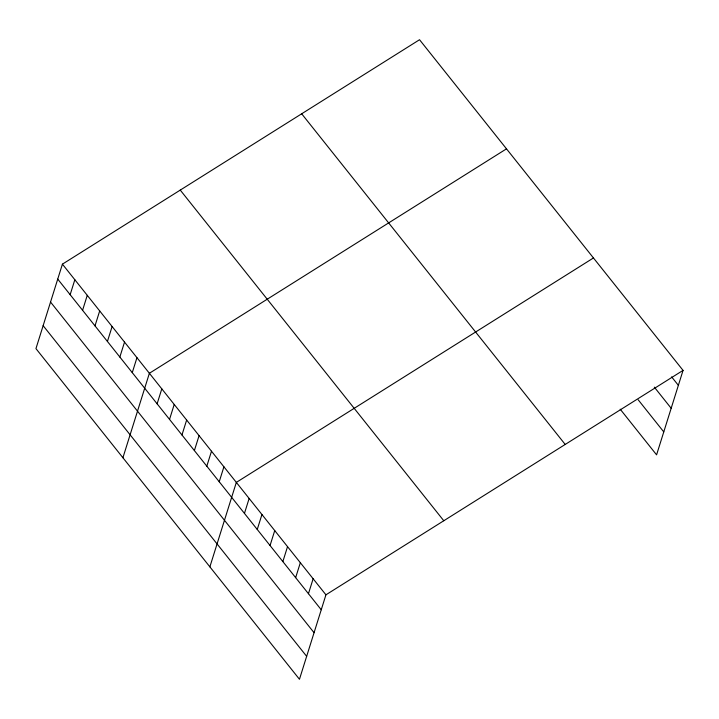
<?xml version="1.0" encoding="UTF-8"?>
<svg xmlns="http://www.w3.org/2000/svg" width="719" height="719" viewBox="0 0 719 719"><rect width="100%" height="100%" fill="white"/><g stroke="black" fill="none" stroke-linecap="round" stroke-linejoin="round"><path stroke-width="1.08" d="M62.418 264.152L35.95 348.616L299.464 679.275L325.932 594.82L683.05 370.384L419.537 39.725L62.418 264.152L325.932 594.82M70.156 294.691L74.839 279.745M82.577 310.284L87.26 295.329M94.998 325.869L99.689 310.923M107.428 341.462L112.11 326.507M119.848 357.046L124.531 342.1M132.269 372.64L136.952 357.685M122.913 457.733L149.381 373.278L506.491 148.842M157.119 403.817L161.802 388.862M169.54 419.402L174.223 404.446M181.961 434.986L186.643 420.04M194.382 450.579L199.073 435.624M206.811 466.164L211.494 451.217M219.232 481.757L223.915 466.802M209.876 566.851L236.335 482.395L593.454 257.959M244.451 513.402L249.142 498.456M257.249 529.463L261.941 514.516M270.056 545.523L274.739 530.577M282.855 561.584L287.537 546.638M295.653 577.645L300.335 562.698M308.451 593.705L313.133 578.759M683.05 370.384L656.582 454.848L620.209 409.201M671.627 376.882L678.368 385.339M654.335 387.146L671.178 408.275M638.175 399.782L663.772 431.903M301.683 113.791L565.206 444.45M180.262 190.095L443.785 520.754M57.736 279.107L321.249 609.766M50.546 302.043L314.059 632.702M43.14 325.671L306.654 656.339"/></g></svg>
